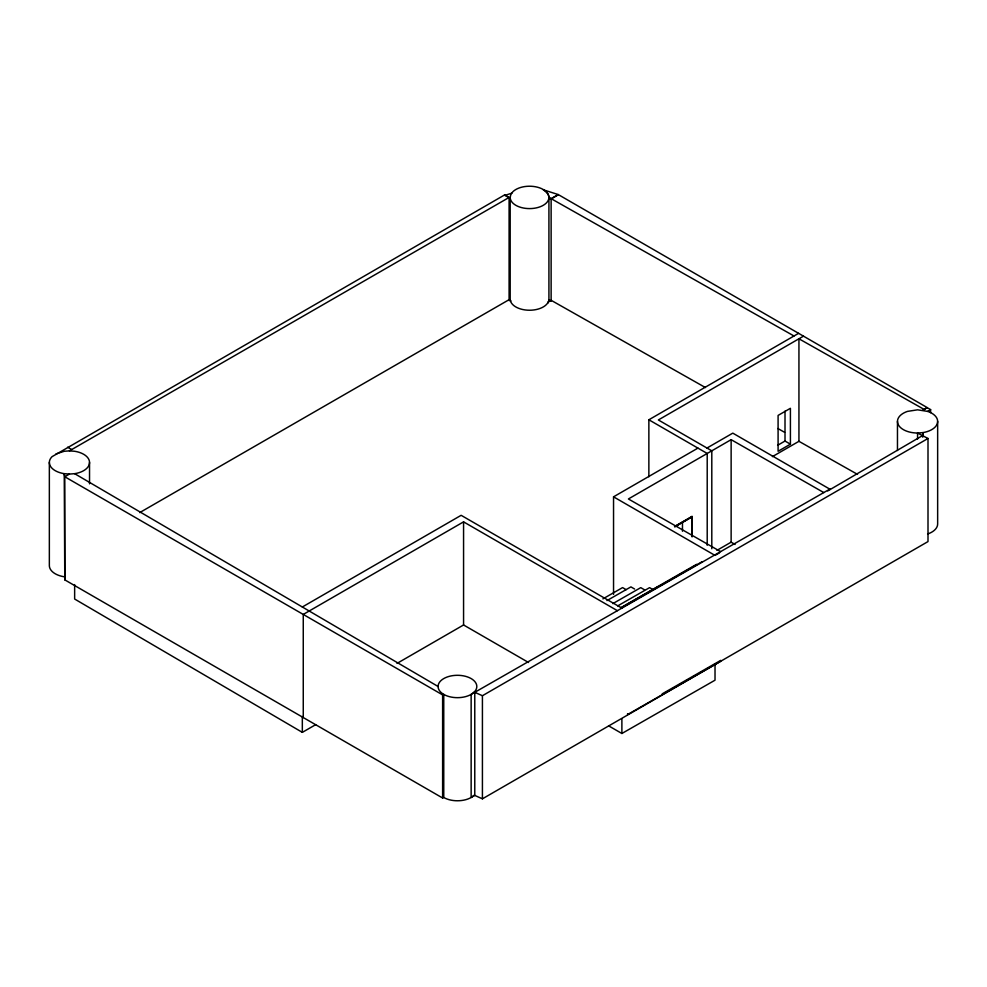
<?xml version="1.0" encoding="UTF-8"?>
<svg xmlns="http://www.w3.org/2000/svg" width="987" height="987" viewBox="0 0 987 987"><rect width="100%" height="100%" fill="white"/><g stroke="black" fill="none" stroke-linecap="round" stroke-linejoin="round"><path stroke-width="1.48" d="M793.992 335.987L548.92 197.412L548.92 299.937L548.266 302.824L548.266 301.948L551.128 300.295L705.434 387.558M474.229 692.072L471.144 694.392A19.37 11.19 0 0 1 439.24 690.308A19.37 11.19 0 0 1 459.14 675.342A19.37 11.19 0 0 1 474.229 692.072L482.421 695.724L928.002 438.475L928.002 541.579L482.421 798.828L474.229 795.177L471.144 797.496A19.37 11.19 0 0 1 443.755 797.496L442.62 798.002L64.784 579.862L64.241 473.674A20.085 11.597 0 0 1 52.04 456.673L504.653 194.895L509.095 197.449L509.095 300.554L510.18 299.937L510.18 197.412L510.834 194.513L512.771 191.823A19.37 11.19 0 0 1 544.392 190.22A19.37 11.19 0 0 1 536.175 207.924A19.37 11.19 0 0 1 510.18 197.412L509.095 198.042L504.653 194.895M928.002 438.475L917.565 433.022A20.085 11.597 0 0 1 898.158 424.422A20.085 11.597 0 0 1 907.509 411.382L917.565 409.827L927.607 411.382L930.618 409.605L927.151 407.643L924.14 409.42L798.939 338.788L798.939 441.312L772.414 456.623M55.988 453.934L64.241 451.269L69.435 450.874L509.095 197.449M69.435 450.874L74.642 451.269A20.085 11.597 0 0 1 89.533 462.471A20.085 11.597 0 0 1 74.642 473.674L69.435 474.068L64.784 476.758L64.784 579.862M922.759 410.222L927.262 407.619L558.223 194.55L551.128 198.658L551.128 301.171L548.92 299.937M558.223 194.846L551.128 198.942L548.92 197.708A19.37 11.19 0 0 0 543.245 189.8L558.223 194.55M139.71 512.598L509.095 299.678L510.513 300.504L510.834 301.948A19.37 11.19 0 0 0 529.55 310.239A19.37 11.19 0 0 0 548.266 301.948M302.33 606.993L461.139 515.313L621.884 608.128M617.406 610.682L463.569 521.864L303.256 614.432L303.256 717.537M648.866 476.758L648.866 419.783L798.594 333.335M803.492 336.16L658.354 419.956L711.8 450.812L711.8 548.747M613.544 594.371L613.544 496.831L697.932 448.11M706.976 448.036L732.798 433.133L830.314 489.429L922.783 435.452M823.8 492.575L731.133 439.659L628.398 498.966L720.609 551.622M397.021 663.4L463.569 624.968L528.551 662.487M777.608 445.31L785.01 441.041L790.414 444.162L790.414 408.297L778.089 415.416L778.089 451.281L790.414 444.162M74.642 584.575L74.642 599.035L302.33 732.366L315.68 724.668M674.516 526.503L691.973 516.435L692.22 536.595M674.775 526.651L692.22 516.583M675.046 526.75L692.01 516.954M716.957 550.364L731.133 542.171L735.105 544.466M602.897 598.887L622.575 587.586L626.153 589.671M606.968 600.589L630.915 586.883L634.604 589.029M612.828 603.625L640.76 587.635L644.548 589.844M617.677 605.907L649.606 587.635L653.283 589.782M620.749 607.745L696.575 564.342M622.266 607.165L658.193 586.611M620.983 608.165L702.139 561.714M830.314 488.836L471.144 694.392L471.144 797.496L474.772 795.423L474.772 692.319M719.486 552.856L715.02 555.41L613.544 496.831M827.711 490.921L830.314 489.429M662.178 693.873L720.72 660.377L720.72 661.253L627.584 714.551L627.584 713.675M608.597 725.827L621.884 733.489L715.02 680.191L715.02 663.869M69.435 474.068L64.241 473.674L64.784 476.758L442.62 694.897L443.755 694.392L443.755 797.496M504.653 195.475L511.809 193.168M798.939 441.312L857.543 474.377M777.892 428.531L784.603 432.318M648.866 419.783L707.21 453.465L707.21 545.28M67.622 447.21L71.693 449.566M74.642 473.674L438.08 686.483M510.18 299.937L510.513 301.38L510.513 300.504M922.783 436.044L922.759 432.627A20.085 11.597 0 0 0 937.477 422.942A20.085 11.597 0 0 0 927.607 411.382M937.65 421.424L937.65 523.949A20.085 11.597 0 0 1 927.607 533.992M930.618 409.605L930.618 412.665M922.759 437.216L922.759 432.627L917.565 433.022L917.565 439.141M897.467 421.424L897.467 450.504M785.01 411.147L785.01 441.041M731.133 439.659L731.133 542.171M691.973 516.435L692.01 536.755M682.473 522.111L682.473 531.253M621.884 718.647L621.884 733.489M482.421 695.724L482.421 798.828M463.569 521.864L463.569 624.968M442.62 694.897L442.62 798.002M302.33 716.463L302.33 732.366M89.533 462.471L89.533 483.827M49.35 462.471L49.35 565.576A20.085 11.597 0 0 0 64.241 576.778"/></g></svg>
